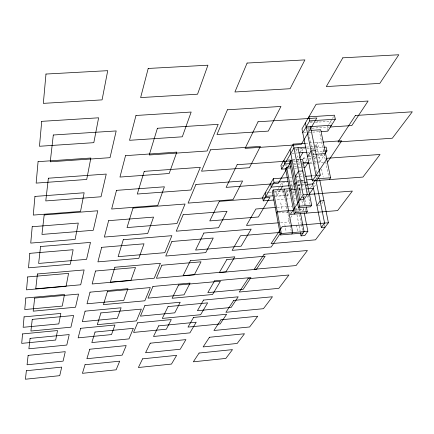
<?xml version="1.0" encoding="UTF-8"?>
<svg xmlns="http://www.w3.org/2000/svg" width="434" height="434" viewBox="0 0 434 434"><rect width="100%" height="100%" fill="white"/><g stroke="black" fill="none" stroke-linecap="round" stroke-linejoin="round"><path stroke-width="0.33" stroke-dasharray="2.17 1.63" d="M295.793 151.509L297.399 148.775M307.907 130.922L309.8 127.699M277.966 189.229L276.328 191.969L276.995 195.501L280.136 190.293M278.292 188.681L279.93 185.942M280.255 185.394L281.894 182.654L282.463 185.649M296.775 157.743L298.451 154.943M300.122 152.139L302.135 148.775L302.764 151.943M297.512 161.491L299.189 158.708M291.247 231.349L283.494 190.634L284.438 189.083M320.091 130.715L319.495 131.692L323.835 152.828M282.675 192.55L283.614 191.014M303.187 159.001L304.717 156.5M285.67 193.927L284.606 195.642L285.274 199.141L275.926 199.868M286.006 193.38L288.143 189.935M290.807 185.638L292.532 182.85M305.438 162.023L304.37 163.743L304.739 165.593M305.791 161.453L307.212 159.159M308.612 156.902L310.695 153.544M312.778 150.18L314.167 147.94L295.408 149.242M315.187 146.291L317.569 142.444L318.35 146.274L316.299 149.551M328.343 125.057L327.008 127.216L327.686 130.482M328.679 124.515L332.059 119.068M332.401 118.515L333.768 116.307M300.008 175.152L301.983 171.994M312.464 155.226L314.601 151.808M287.031 196.331L289.18 192.902M291.605 189.023L293.878 185.389M309.361 160.645L311.449 157.303M312.843 155.074L314.585 152.291M295.109 205.146L292.733 192.842L294.03 190.792M314.379 159.159L315.643 157.157M298.728 188.969L299.384 187.944L298.142 188.041M298.993 189.425L300.371 187.271M318.773 161.562L320.08 161.464L319.321 157.743L323.992 150.462M299.531 193.184L302.102 189.208M320.08 161.464L324.41 154.786M287.596 212.166L288.561 210.68M325.598 153.587L324.377 155.47L313.082 156.267M289.256 219.859L287.802 222.051L280.462 222.653M290.709 217.667L292.163 215.476M295.804 209.996L297.257 207.799M307.516 192.343L308.319 191.134M310.565 187.743L312.062 185.486M315.811 179.839L318.1 176.388M307.131 197.437L308.563 195.3M314.259 186.804L315.648 184.727M317.411 182.101L318.117 181.043M298.722 211.439L299.84 209.779M302.46 211.141L303.594 209.481L295.858 210.099M321.773 203.752L323.216 201.712M278.297 212.915L290.899 211.9M296.194 211.477L298.842 211.266L298.212 208.011M285.914 199.092L290.427 198.739M293.644 198.49L295.581 198.338M301.999 197.839L303.925 197.687M277.304 207.306L286.673 206.562M287.341 206.508L292.022 206.139M318.182 205.477L320.059 205.325M291.035 188.584L294.333 188.329M298.814 189.083L300.789 188.931M274.25 191.34L283.494 190.634M286.125 190.434L288.756 190.233M298.825 189.463L305.373 188.958M305.796 188.926L307.82 188.774M266.514 192.718L268.57 192.56M269.134 192.517L271.261 192.354M274.364 192.116L285.393 191.275M286.066 191.22L287.411 191.117L288.084 194.644L275.026 195.653M292.527 191.117L294.491 190.971M299.08 190.618L301.706 190.417M292.733 192.842L294.583 192.701M274.744 196.407L289.755 195.246M292.955 194.996L294.979 194.839M299.395 194.497L302.4 194.269M290.134 181.13L292.153 180.978M303.529 180.126L296.856 180.625L296.503 178.819M314.867 179.275L316.202 179.177M297.523 181.027L300.664 180.794M301.294 180.745L303.805 180.56M282.539 182.606L286.543 182.302M290.52 182.003L292.516 181.851M297.144 181.504L303.746 181.011M297.078 182.888L301.077 182.584M301.744 182.535L303.746 182.383M298.017 184.417L300.008 184.266M300.675 184.217L304.657 183.913M290.547 185.643L293.21 185.437M297.843 185.09L299.823 184.938M302.465 184.738L306.431 184.439M312.61 183.973L315.724 183.734M297.664 185.524L301.397 185.242M291.577 186.408L293.639 186.251M297.681 185.942L300.751 185.709M301.05 185.687L304.418 185.432M305.097 185.383L310.549 184.965M296.449 176.416L298.191 176.285M289.375 177.511L292.125 177.311M296.064 177.018L302.818 176.513M312.789 175.77L314.813 175.624M287.872 159.989L290.004 159.837M292.706 159.647L296.758 159.354M297.078 159.332L299.704 159.148M302.981 158.909L306.914 158.632M308.878 158.491L312.795 158.209M313.446 158.166L317.363 157.884M318.014 157.84L319.321 157.743M292.635 160.113L299.259 159.636M293.585 161.714L295.565 161.573M296.221 161.524L300.182 161.242M293.21 163.401L297.496 163.092M297.816 163.07L300.198 162.896M309.621 162.218L313.543 161.936M314.2 161.893L318.117 161.611M282.29 165.338L284.335 165.191M284.97 165.148L288.393 164.898M293.802 164.508L303.941 163.775M304.619 163.726L306.648 163.58M310.028 163.336L323.547 162.359M294.426 166.596L297.04 166.406M288.187 168.674L290.368 168.517M294.388 168.224L298.408 167.931M299.075 167.882L303.095 167.589M300.773 148.189L302.124 148.092M315.496 147.848L323.487 147.289M292.136 153.338L297.512 152.958M307.56 152.253L308.91 152.155M316.267 151.64L324.269 151.075M312.93 154.482L314.932 154.341M308.742 156.576L311.151 156.408M305.72 143.258L314.276 142.672M314.775 142.64L322.185 142.13M306.485 147.099L310.44 146.822M311.102 146.779L318.35 146.274M307.364 128.518L311.449 128.247M312.079 128.204L329.596 127.043M303.963 132.733L306.724 132.549M308.937 132.403L319.907 131.665M310.321 121.715L313.592 121.504M316.858 121.292L318.165 121.205M310.055 122.621L312.719 122.448M315.382 122.274L330.686 121.276L331.24 123.912M307.473 127.672L310.06 127.498M323.97 153.484L325.18 159.381M325.717 161.99L328.798 176.996M316.641 144.999L318.263 152.974M321.534 169.048L323.184 177.148M308.645 133.233L316.641 172.846M317.303 176.128L317.563 177.441M315.838 176.633L316.364 179.253M324.551 224.508L324.952 226.499M301.505 161.15L301.76 162.441M301.89 163.092L302.27 165.034M302.4 165.679L302.786 167.622M303.556 171.511L303.936 173.454M304.066 174.099L304.451 176.041M304.581 176.687L305.091 179.28M305.986 183.815L307.418 191.041M308.194 194.98L310.147 204.837M298.348 166.314L299.129 170.28M300.816 178.868L302.373 186.799M304.174 195.946L304.429 197.248M304.939 199.852L305.965 205.06M303.306 196.347L303.686 198.295M303.176 196.835L304.69 204.544M302.975 196.906L303.361 198.853M303.485 199.504L304.63 205.347M305.27 208.597L305.78 211.19M299.384 187.944L301.039 196.428M301.934 200.996L302.699 204.913M303.339 208.174L303.849 210.799M296.151 177.007L296.389 178.211M299.894 208.385L300.388 210.924M299.444 208.087L300.073 211.325M299.482 214.564L301.272 223.808M301.402 224.465L302.682 231.067M295.608 207.74L296.362 211.624M296.986 214.868L300.154 231.279M296.411 225.002L297.561 230.975M280.722 202.846L282.084 210.067M284.829 224.606L286.212 231.924"/><path stroke-width="0.65" d="M287.422 177.658L273.322 178.705L262.603 197.345L263.248 200.855L273.925 200.025M305.341 143.285L293.21 144.121L280.955 165.435L281.661 169.151L285.68 168.859M263.248 200.855L274.006 182.34L273.322 178.705M281.661 169.151L293.964 147.967L305.829 147.142M302.764 132.815L309.708 120.858L308.894 116.844L334.451 115.2L335.298 119.193L327.822 131.139L321.231 131.578M289.717 188.681L273.181 189.946L272.27 191.492L280.391 234.946L303.062 233.047M286.581 167.166L285.583 168.864L294.279 214.098L295.326 212.53L286.581 167.166L291.16 166.835M291.974 160.157L290.65 160.254L289.624 162.001L298.5 207.767L310.538 206.806L311.65 205.195L302.569 159.403L299.921 159.593M280.483 189.718L282.577 186.246M299.525 158.15L302.889 152.578M295.288 176.502L298.532 171.246L302.639 170.947M307.532 156.663L311.048 150.972L315.312 150.674M276.301 213.072L277.234 211.586L293.867 210.257M289.901 191.318L290.921 189.685L295.527 189.332M294.03 184.716L295.077 183.039L296.411 182.936M325.131 153.674L326.932 150.891L326.151 147.104L324.155 147.24M303.171 194.871L290.313 214.418L337.603 210.604L352.381 191.063L303.171 194.871L293.21 144.121M312.377 180.88L327.258 158.258L380.038 154.482L362.954 177.072L312.377 180.88L301.977 128.876L316.131 104.263L368.113 101.024L351.822 125.572L330.269 126.999M315.068 180.267L312.61 183.973L321.306 227.476L325.088 227.161M280.201 233.503L271.245 247L232.119 250.358L240.517 235.754L280.272 232.434M327.605 162.066L341.726 140.784L322.858 142.081M280.391 234.946L281.341 233.525L273.181 189.946M298.5 207.767L299.574 206.155L290.65 160.254M316.625 180.56L320.265 175.092L310.435 126.62M309.279 194.237L313.212 188.361L307.82 188.774M291.746 233.997L292.733 232.57L284.438 189.083M306.16 213.137L307.245 211.575L306.344 207.013M329.335 179.605L330.583 177.794L320.688 129.739L310.755 130.401M316.929 205.575L320.151 200.996L323.943 200.698M304.239 212.785L307.858 231.306L304.782 235.553L301.044 235.868L304.082 231.62L300.485 213.089M321.306 227.476L324.594 223.081L316.033 180.528M328.408 222.767L315.502 239.839L271.093 243.626L282.312 226.57L328.408 222.767L319.668 179.584M281.341 233.525L307.858 231.306M278.46 222.816L246.452 225.436L255.903 208.998L275.302 207.463M295.326 212.53L307.245 211.575M299.574 206.155L311.65 205.195M273.268 195.788L265.858 196.363L265.207 192.821M317.829 178.748L330.583 177.794M274.006 182.34L288.122 181.282M306.865 179.877L312.198 179.475M304.413 182.334L307.077 182.134M289.223 185.741L271.234 187.103L270.566 183.501M307.755 184.341L313.039 183.94M320.265 175.092L315.974 175.412L305.4 122.925M305.428 176.318L312.144 175.819M290.053 163.629L284.644 164.019L283.923 160.271M302.905 162.701L308.314 162.316L305.107 167.443L303.767 167.54M307.321 163.531L309.35 163.385M298.842 152.866L306.903 152.296M324.936 151.032L326.932 150.891M315.599 154.292L325.598 153.587M309.708 120.858L335.298 119.193M306.198 126.902L331.516 125.231M298.044 147.685L307.305 194.551L303.941 199.597L299.851 199.917L290.048 149.616M300.409 232.591L301.044 235.868M22.552 333.92L21.7 343.375L55.688 340.044L57.521 330.545L22.552 333.92M24.087 316.869L23.148 327.301L58.807 323.9L60.831 313.424L24.087 316.869M25.79 297.979L24.749 309.55L62.252 306.079L64.492 294.469L25.79 297.979M27.689 276.935L26.523 289.836L66.071 286.304L68.572 273.366L27.689 276.935M29.816 253.342L28.508 267.827L70.33 264.241L73.134 249.729L29.816 253.342M32.214 226.716L30.738 243.089L75.12 239.454L78.283 223.065L32.214 226.716M34.942 196.423L33.261 215.08L80.534 211.423L84.136 192.767L34.942 196.423M38.078 161.66L36.147 183.11L86.708 179.459L90.847 158.03L38.078 161.66M41.713 121.346L39.467 146.269L93.815 142.667L98.621 117.804L41.713 121.346M45.977 74.046L43.335 103.363L102.082 99.874L107.724 70.671L45.977 74.046M26.376 370.728L25.405 379.229L59.74 375.67L61.715 367.115L26.376 370.728M28.134 355.386L27.06 364.777L63.093 361.121L65.274 351.676L28.134 355.386M30.076 338.374L28.883 348.795L66.803 345.046L69.223 334.565L30.076 338.374M32.246 319.386L30.912 331.034L70.921 327.187L73.623 315.491L32.246 319.386M34.677 298.077L33.185 311.167L75.527 307.234L78.554 294.095L34.677 298.077M37.432 273.979L35.74 288.8L80.702 284.785L84.131 269.921L37.432 273.979M40.568 246.517L38.637 263.438L86.572 259.353L90.484 242.4L40.568 246.517M44.176 214.928L41.952 234.431L93.272 230.291L97.775 210.778L44.176 214.928M48.375 178.211L45.776 200.926L101.008 196.77L106.243 174.072L48.375 178.211M53.311 134.996L50.246 161.795L110.024 157.678L116.193 130.938L53.311 134.996M80.621 328.321L78.142 337.847L111.516 334.581L114.939 325.012L80.621 328.321M85.086 311.156L82.352 321.659L117.337 318.323L121.108 307.782L85.086 311.156M90.028 292.158L87.001 303.789L123.755 300.393L127.932 288.719L90.028 292.158M95.523 271.011L92.154 283.977L130.867 280.516L135.517 267.523L95.523 271.011M101.681 247.342L97.9 261.876L138.793 258.366L144.007 243.81L101.681 247.342M108.619 220.662L104.355 237.062L147.69 233.519L153.565 217.103L108.619 220.662M116.502 190.363L111.647 209.02L157.732 205.456L164.41 186.799L116.502 190.363M125.529 155.649L119.963 177.056L169.168 173.508L176.822 152.122L125.529 155.649M135.978 115.477L129.522 140.301L182.307 136.802L191.166 112.043L135.978 115.477M148.206 68.458L140.632 97.585L197.551 94.205L207.935 65.198L148.206 68.458M85.042 364.723L82.417 373.316L116.117 369.822L119.713 361.175L85.042 364.723M89.789 349.229L86.887 358.712L122.231 355.126L126.196 345.589L89.789 349.229M95.041 332.053L91.824 342.572L128.974 338.9L133.374 328.326L95.041 332.053M100.9 312.919L97.308 324.654L136.466 320.894L141.365 309.111L100.9 312.919M107.464 291.469L103.433 304.641L144.82 300.795L150.316 287.579L107.464 291.469M114.874 267.252L110.317 282.143L154.211 278.221L160.417 263.292L114.874 267.252M123.31 239.693L118.119 256.662L164.828 252.68L171.897 235.684L123.31 239.693M132.994 208.054L127.021 227.573L176.942 223.553L185.068 204.018L132.994 208.054M144.224 171.354L137.28 194.041L190.889 190.011L200.318 167.34L144.224 171.354M157.412 128.274L149.236 154.976L207.121 150.989L218.199 124.346L157.412 128.274M137.611 322.825L133.563 332.422L166.341 329.211L171.294 319.581L137.611 322.825M144.891 305.552L140.437 316.12L174.761 312.849L180.213 302.243L144.891 305.552M152.942 286.456L148.01 298.147L184.038 294.816L190.07 283.087L152.942 286.456M161.887 265.223L156.403 278.237L194.313 274.852L201.023 261.81L161.887 265.223M171.897 241.483L165.755 256.049L205.749 252.621L213.257 238.033L171.897 241.483M183.159 214.759L176.237 231.181L218.562 227.72L227.015 211.287L183.159 214.759M195.935 184.461L188.074 203.107L233.015 199.635L242.606 180.989L195.935 184.461M210.539 149.806L201.533 171.17L249.436 167.708L260.416 146.377L210.539 149.806M227.411 109.786L216.989 134.507L268.272 131.106L280.961 106.449L227.411 109.786M247.103 63.055L234.908 91.992L290.086 88.715L304.912 59.897L247.103 63.055M142.607 358.831L138.381 367.511L171.473 364.077L176.633 355.343L142.607 358.831M150.224 343.185L145.564 352.755L180.235 349.24L185.92 339.616L150.224 343.185M158.66 325.869L153.495 336.475L189.902 332.873L196.201 322.218L158.66 325.869M168.045 306.594L162.289 318.415L200.622 314.731L207.631 302.867L168.045 306.594M178.553 285.013L172.103 298.261L212.568 294.507L220.418 281.216L178.553 285.013M190.401 260.682L183.121 275.639L225.973 271.814L234.827 256.825L190.401 260.682M203.866 233.042L195.577 250.06L241.114 246.181L251.183 229.141L203.866 233.042M219.289 201.371L209.774 220.906L258.355 216.989L269.899 197.448L219.289 201.371M237.143 164.703L226.109 187.363L278.172 183.452L291.539 160.813L237.143 164.703M258.051 121.775L245.096 148.368L301.174 144.506L316.847 117.977L258.051 121.775M193.548 317.438L187.993 327.095L220.184 323.943L226.619 314.249L193.548 317.438M203.541 300.062L197.427 310.69L231.116 307.478L238.19 296.818L203.541 300.062M214.575 280.869L207.821 292.619L243.143 289.348L250.96 277.57L214.575 280.869M226.83 259.554L219.322 272.617L256.445 269.302L265.131 256.212L226.83 259.554M342.833 57.825L326.308 86.567L379.815 83.388L398.808 54.771L342.833 57.825M199.103 353.043L193.336 361.81L225.832 358.435L232.494 349.625L199.103 353.043M209.486 337.261L203.134 346.918L237.154 343.468L244.488 333.762L209.486 337.261M220.966 319.809L213.935 330.496L249.626 326.97L257.742 316.234L220.966 319.809M233.731 300.409L225.908 312.301L263.438 308.699L272.465 296.764L233.731 300.409M248.009 278.709L239.248 292.028L278.823 288.35L288.919 274.999L248.009 278.709M264.084 254.281L254.205 269.292L296.059 265.559L307.429 250.51L264.084 254.281M355.403 115.487L337.977 141.972L392.331 138.224L412.3 111.809L355.403 115.487"/></g></svg>
